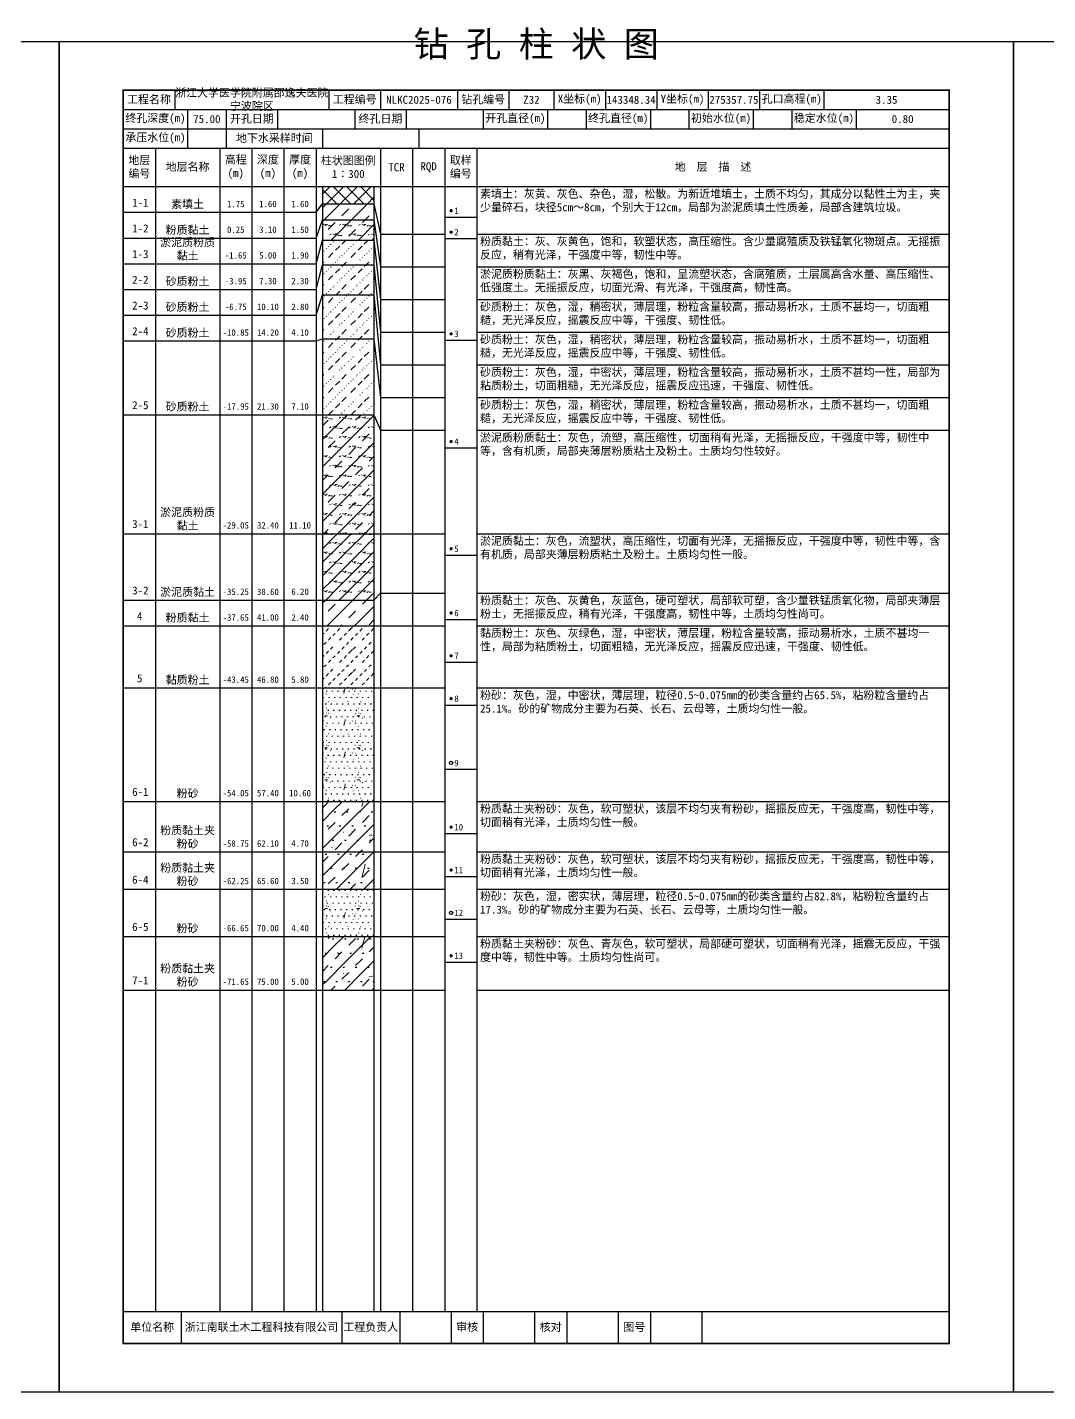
# Model space of a CAD drawing. Extents: x 297 to 65340, y 0 to 425.
# Drawn here: x 41867.1 to 42184.6, y 0 to 424.6 of the extents above; entities that cross this region are included whole.
import ezdxf
from ezdxf.enums import TextEntityAlignment as Align

# ---------------------------------------------------------------- set-up
doc = ezdxf.new("R2010")
doc.units = 0
doc.layers.get('0').update_dxf_attribs({"linetype": 'CONTINUOUS'})
doc.layers.add('FRAME', color=7, linetype='CONTINUOUS')
doc.layers.add('STRATUM', color=7, linetype='CONTINUOUS')
doc.layers.add('HATCH', color=7, linetype='CONTINUOUS', lineweight=13)
doc.styles.add('ST', font='')
doc.styles.get('ST').set_extended_font_data('SimSun')
pattern_1 = [(45, (0, 0), (-4.2426407, 4.2426407), [10, 0]), (45, (1.061, -3.182), (-2.12132034, 6.363961), [3, -3])]
pattern_2 = [(45, (0, 0), (-4.2426407, 4.2426407), [10, 0]), (45, (1.061, -3.182), (-2.12132034, 6.363961), [3, -3]), (26.565, (1.0741, -0.2536), (5.99982296, 5.99981224), [0.567, -12.849]), (0, (0.507, -0.2536), (0, 6), [0.567, -5.433]), (26.565, (-1.5813, 0), (5.99982296, 5.99981224), [0.567, -12.849]), (0, (-1.074, 0.2536), (0, 6), [0.567, -5.433]), (153.435, (0.5071, -0.2536), (-5.9998176, -5.36e-06), [1.134, -12.2826]), (26.565, (4.0741, 2.7464), (5.99982296, 5.99981224), [0.567, -12.849]), (0, (3.507, 2.7464), (0, 6), [0.567, -5.433]), (26.565, (1.4187, 3), (5.99982296, 5.99981224), [0.567, -12.849]), (0, (1.926, 3.2536), (0, 6), [0.567, -5.433]), (153.435, (3.5071, 2.7464), (-5.9998176, -5.36e-06), [1.134, -12.2826])]
pattern_3 = [(45.000006, (0, 0), (-7.3e-07, 6.99998237), [1.971956, -7.927535]), (45.000006, (2.813, 2.829), (-7.3e-07, 6.99998237), [1.99367, -7.905828]), (45.000006, (5.0675, 5.082), (-7.3e-07, 6.99998237), [1.813609, -8.085882]), (26.565052, (0, 3.5), (7.00000042, 7.00000017), [0.0965, -15.555976]), (36.869899, (0.7, 4.2), (6.999999835, 7.000000165), [0.197747, -34.802253]), (315.00001, (3.5, 6.976), (6.99998237, 1.2e-06), [0.033054, -9.866441]), (26.565052, (3.5, 0), (7.00000042, 7.00000017), [0.144749, -15.507727]), (26.565052, (4.2, 0.7), (7.00000042, 7.00000017), [0.10528, -15.547196]), (90.000004, (4.55, 1.05), (-7, -5e-07), [0.028767, -6.971233]), (26.565052, (4.9, 1.4), (7.00000042, 7.00000017), [0.091014, -31.213938]), (36.869899, (5.6, 2.1), (6.999999835, 7.000000165), [0.110692, -34.889308]), (45.000002, (6.3, 2.8), (-2.4e-07, 6.99998237), [0.109112, -9.790383]), (315.00001, (6.914, 3.548), (6.99998237, 1.2e-06), [0.033054, -9.866441]), (36.869898, (1.4, 4.9), (6.999999957, 7.000000043), [0.10224, -34.89776]), (53.130103, (2.1, 5.6), (13.999999763, 21.00000016), [0.134384, -34.865616]), (53.130103, (2.8, 6.3), (13.999999763, 21.00000016), [0.126246, -34.873754])]
pattern_4 = [(82.875, (-0.8346, -1.206), (0.00036925, 10.00017644), [0.08929, -80.53371]), (143.13, (-0.7336, -1.2818), (-29.99996427, 20.00005359), [0.12627, -49.87373]), (172.875, (-0.5564, -1.304), (-70.000245666, 9.99966033), [0.17857, -80.44443]), (206.565, (-0.378, -1.2147), (-9.99970493, -9.99968706), [0.19954, -22.16046]), (243.435, (-0.2887, -1.0363), (8.93e-06, -9.999696), [0.19954, -22.16146]), (255.964, (-0.1994, -0.679), (-0.00020004, -9.99950129), [0.36813, -40.86287]), (255.964, (0.1106, 0.561), (-0.00020004, -9.99950129), [1.27838, -39.95262]), (255.964, (0.179, 0.835), (-0.00020004, -9.99950129), [0.28235, -40.94865]), (216.87, (0.3694, 1.0892), (-9.99998214, -10.00001786), [0.12627, -49.87373]), (243.435, (0.2683, 1.0135), (8.93e-06, -9.999696), [0.19954, -22.16146]), (206.565, (0.548, 1.1785), (-9.99970493, -9.99968706), [0.19954, -22.16046]), (172.875, (0.725, 1.1563), (-70.000245666, 9.99966033), [0.17857, -80.44443]), (143.13, (0.826, 1.0806), (-29.99996427, 20.00005359), [0.12627, -49.87373]), (82.875, (0.815, 0.992), (0.00036925, 10.00017644), [0.08929, -80.53371]), (0, (-0.33, 0.34), (0, 10), [0.89286, -9.10714]), (0, (0.025, 0), (1, 2), [0, -1.75]), (0, (0, 0.025), (1, 2), [0, -1.75]), (0, (0, 0), (1, 2), [0, -1.75]), (0, (-0.025, 0), (1, 2), [0, -1.75]), (0, (0, -0.025), (1, 2), [0, -1.75])]
pattern_5 = [(82.875, (-1.8361, -2.6533), (0.00081235, 22.00038817), [0.196438, -177.174162]), (143.13, (-1.614, -2.82), (-65.9999214, 44.0001179), [0.277794, -109.722206]), (172.875, (-1.224, -2.8687), (-154.00054047, 21.99925272), [0.392854, -176.977746]), (206.565, (-0.831, -2.672), (-21.9993508, -21.9993115), [0.438988, -48.753012]), (243.435, (-0.635, -2.28), (1.96e-05, -21.9993312), [0.438988, -48.755212]), (255.964, (-0.4387, -1.494), (-0.0004401, -21.9989028), [0.809886, -89.898314]), (255.964, (0.2434, 1.2344), (-0.0004401, -21.9989028), [2.812436, -87.895764]), (255.964, (0.394, 1.837), (-0.0004401, -21.9989028), [0.62117, -90.08703]), (216.87, (0.8126, 2.3963), (-21.9999607, -22.0000393), [0.277794, -109.722206]), (243.435, (0.59, 2.23), (1.96e-05, -21.9993312), [0.438988, -48.755212]), (206.565, (1.205, 2.593), (-21.9993508, -21.9993115), [0.438988, -48.753012]), (172.875, (1.595, 2.544), (-154.00054047, 21.99925272), [0.392854, -176.977746]), (143.13, (1.8173, 2.3772), (-65.9999214, 44.0001179), [0.277794, -109.722206]), (82.875, (1.793, 2.1823), (0.00081235, 22.00038817), [0.196438, -177.174162]), (0, (-0.725, 0.748), (0, 22), [1.964292, -20.035708]), (0, (0.055, 0), (2.2, 4.4), [0, -3.85]), (0, (0, 0.055), (2.2, 4.4), [0, -3.85]), (0, (0, 0), (2.2, 4.4), [0, -3.85]), (0, (-0.055, 0), (2.2, 4.4), [0, -3.85]), (0, (0, -0.055), (2.2, 4.4), [0, -3.85])]

# ---------------------------------------------------------------- blocks, each defined once
blk = doc.blocks.new('SolidCircle')
at = {"const_width": 0.5}
blk.add_lwpolyline([(-0.25, 0, 1), (0.25, 0, 1)], format="xyb", close=True, dxfattribs=at)

msp = doc.modelspace()

# ---------------------------------------------------------------- hatches: boundary and pattern name
at = {"layer": 'HATCH'}
h = msp.add_hatch(dxfattribs=at)
h.set_pattern_fill('STT', color=256, style=0)
h.set_pattern_definition([(45, (0, 0), (-2.12132034, 2.12132034), [10, 0]), (135, (0, 0), (-2.12132034, -2.12132034), [10, 0])])
h.paths.add_polyline_path([(41975, 375), (41959, 375), (41959, 369.67), (41975, 369.67)])
h = msp.add_hatch(dxfattribs=at)
h.set_pattern_fill('FZNT', color=256, style=0)
h.set_pattern_definition(pattern_1)
h.paths.add_polyline_path([(41975, 369.67), (41959, 369.67), (41959, 364.67), (41975, 364.67)])
h = msp.add_hatch(dxfattribs=at)
h.set_pattern_fill('YNFNT', color=256, style=0)
h.set_pattern_definition(pattern_2)
h.paths.add_polyline_path([(41975, 364.67), (41959, 364.67), (41959, 358.33), (41975, 358.33)])
h = msp.add_hatch(dxfattribs=at)
h.set_pattern_fill('SZFT', color=256, style=0)
h.set_pattern_definition(pattern_3)
h.paths.add_polyline_path([(41975, 358.33), (41959, 358.33), (41959, 350.67), (41975, 350.67)])
h = msp.add_hatch(dxfattribs=at)
h.set_pattern_fill('SZFT', color=256, style=0)
h.set_pattern_definition(pattern_3)
h.paths.add_polyline_path([(41975, 350.67), (41959, 350.67), (41959, 341.33), (41975, 341.33)])
h = msp.add_hatch(dxfattribs=at)
h.set_pattern_fill('SZFT', color=256, style=0)
h.set_pattern_definition(pattern_3)
h.paths.add_polyline_path([(41975, 341.33), (41959, 341.33), (41959, 327.67), (41975, 327.67)])
h = msp.add_hatch(dxfattribs=at)
h.set_pattern_fill('SZFT', color=256, style=0)
h.set_pattern_definition(pattern_3)
h.paths.add_polyline_path([(41975, 327.67), (41959, 327.67), (41959, 304), (41975, 304)])
h = msp.add_hatch(dxfattribs=at)
h.set_pattern_fill('YNFNT', color=256, style=0)
h.set_pattern_definition(pattern_2)
h.paths.add_polyline_path([(41975, 304), (41959, 304), (41959, 267), (41975, 267)])
h = msp.add_hatch(dxfattribs=at)
h.set_pattern_fill('YNNT', color=256, style=0)
h.set_pattern_definition([(45, (0, 0), (-2.12132034, 2.12132034), [10, 0]), (26.565, (1.0741, -0.2536), (5.99982296, 5.99981224), [0.567, -12.849]), (0, (0.507, -0.2536), (0, 6), [0.567, -5.433]), (26.565, (-1.5813, 0), (5.99982296, 5.99981224), [0.567, -12.849]), (0, (-1.074, 0.2536), (0, 6), [0.567, -5.433]), (153.435, (0.5071, -0.2536), (-5.9998176, -5.36e-06), [1.134, -12.2826]), (26.565, (4.0741, 2.7464), (5.99982296, 5.99981224), [0.567, -12.849]), (0, (3.507, 2.7464), (0, 6), [0.567, -5.433]), (26.565, (1.4187, 3), (5.99982296, 5.99981224), [0.567, -12.849]), (0, (1.926, 3.2536), (0, 6), [0.567, -5.433]), (153.435, (3.5071, 2.7464), (-5.9998176, -5.36e-06), [1.134, -12.2826])])
h.paths.add_polyline_path([(41975, 267), (41959, 267), (41959, 246.33), (41975, 246.33)])
h = msp.add_hatch(dxfattribs=at)
h.set_pattern_fill('FZNT', color=256, style=0)
h.set_pattern_definition(pattern_1)
h.paths.add_polyline_path([(41975, 246.33), (41959, 246.33), (41959, 238.33), (41975, 238.33)])
h = msp.add_hatch(dxfattribs=at)
h.set_pattern_fill('NZFT', color=256, style=0)
h.set_pattern_definition([(45.000005, (0, 0), (-6e-07, 6.99998237), [0.947297, -8.952198]), (45.000005, (1.4, 1.4), (-6e-07, 6.99998237), [0.986898, -8.912597]), (45.000005, (2.8, 2.8), (-6e-07, 6.99998237), [1.060182, -8.839313]), (45.000005, (4.2, 4.2), (-6e-07, 6.99998237), [0.949178, -8.950318]), (45.000005, (5.6, 5.6), (-6e-07, 6.99998237), [1.036501, -8.862994]), (45.000005, (3.5, 0), (-6e-07, 6.99998237), [1.013348, -8.886147]), (45.000005, (4.9, 1.4), (-6e-07, 6.99998237), [1.078956, -12.120371]), (45.000005, (6.3, 2.8), (-6e-07, 6.99998237), [0.998824, -8.900671]), (45.000003, (0.7, 4.2), (-3.7e-07, 6.99998237), [1.05533, -8.844165]), (45.000003, (2.1, 5.6), (-3.7e-07, 6.99998237), [1.036501, -8.862994])])
h.paths.add_polyline_path([(41975, 238.33), (41959, 238.33), (41959, 219), (41975, 219)])
h = msp.add_hatch(dxfattribs=at)
h.set_pattern_fill('FS', color=256, style=0)
h.set_pattern_definition(pattern_4)
h.paths.add_polyline_path([(41975, 219), (41959, 219), (41959, 183.67), (41975, 183.67)])
h = msp.add_hatch(dxfattribs=at)
h.set_pattern_fill('FZNT', color=256, style=0)
h.set_pattern_definition(pattern_1)
h.paths.add_polyline_path([(41975, 183.67), (41959, 183.67), (41959, 168), (41975, 168)])
h = msp.add_hatch(dxfattribs=at)
h.set_pattern_fill('FS', color=256, scale=2.2, style=0)
h.set_pattern_definition(pattern_5)
h.paths.add_polyline_path([(41975, 183.67), (41959, 183.67), (41959, 168), (41975, 168)])
h = msp.add_hatch(dxfattribs=at)
h.set_pattern_fill('FZNT', color=256, style=0)
h.set_pattern_definition(pattern_1)
h.paths.add_polyline_path([(41975, 168), (41959, 168), (41959, 156.33), (41975, 156.33)])
h = msp.add_hatch(dxfattribs=at)
h.set_pattern_fill('FS', color=256, scale=2.2, style=0)
h.set_pattern_definition(pattern_5)
h.paths.add_polyline_path([(41975, 168), (41959, 168), (41959, 156.33), (41975, 156.33)])
h = msp.add_hatch(dxfattribs=at)
h.set_pattern_fill('FS', color=256, style=0)
h.set_pattern_definition(pattern_4)
h.paths.add_polyline_path([(41975, 156.33), (41959, 156.33), (41959, 141.67), (41975, 141.67)])
h = msp.add_hatch(dxfattribs=at)
h.set_pattern_fill('FZNT', color=256, style=0)
h.set_pattern_definition(pattern_1)
h.paths.add_polyline_path([(41975, 141.67), (41959, 141.67), (41959, 125), (41975, 125)])
h = msp.add_hatch(dxfattribs=at)
h.set_pattern_fill('FS', color=256, scale=2.2, style=0)
h.set_pattern_definition(pattern_5)
h.paths.add_polyline_path([(41975, 141.67), (41959, 141.67), (41959, 125), (41975, 125)])

# ---------------------------------------------------------------- linework, layer by layer
at = {"layer": 'FRAME', "color": 245, "linetype": 'Continuous'}
for points in [[(41580, 0), (41877, 0), (41877, 420), (41580, 420)], [(41877, 0), (42174, 0), (42174, 420), (41877, 420)], [(42174, 0), (42471, 0), (42471, 420), (42174, 420)]]:
    msp.add_lwpolyline(points, close=True, dxfattribs=at)
at = {"layer": 'FRAME', "linetype": 'Continuous', "const_width": 0.5}
msp.add_lwpolyline([(41897, 15), (42154, 15), (42154, 405), (41897, 405)], close=True, dxfattribs=at)
at = {"layer": 'FRAME', "color": 0, "linetype": 'Continuous'}
for points in [[(41913, 405), (41913, 399)], [(41961, 405), (41961, 399)], [(41977, 405), (41977, 399)], [(42001, 405), (42001, 399)], [(42017, 405), (42017, 399)], [(42031, 405), (42031, 399)], [(42047, 405), (42047, 399)], [(42063, 405), (42063, 399)], [(42079, 405), (42079, 399)], [(42095, 405), (42095, 399)], [(42115, 405), (42115, 399)], [(42154, 405), (42154, 399)], [(41897, 399), (42154, 399)], [(41917, 399), (41917, 393)], [(41929, 399), (41929, 393)], [(41945, 399), (41945, 393)], [(41969, 399), (41969, 393)], [(41985, 399), (41985, 393)], [(42009, 399), (42009, 393)], [(42029, 399), (42029, 393)], [(42041, 399), (42041, 393)], [(42061, 399), (42061, 393)], [(42073, 399), (42073, 393)], [(42093, 399), (42093, 393)], [(42105, 399), (42105, 393)], [(42125, 399), (42125, 393)], [(42154, 399), (42154, 393)], [(41897, 393), (42154, 393)], [(41917, 393), (41917, 387)], [(41929, 393), (41929, 387)], [(41959, 393), (41959, 387)], [(41989, 393), (41989, 387)], [(41897, 387), (42154, 387)], [(41907, 387), (41907, 25)], [(41927, 387), (41927, 25)], [(41937, 387), (41937, 25)], [(41947, 387), (41947, 25)], [(41957, 387), (41957, 25)], [(41977, 387), (41977, 25)], [(41987, 387), (41987, 25)], [(41997, 387), (41997, 25)], [(42007, 387), (42007, 25)], [(42154, 387), (42154, 25)], [(41897, 375), (42154, 375)], [(41959, 375), (41959, 25)], [(41975, 375), (41975, 25)], [(41897, 25), (42154, 25)], [(41915, 25), (41915, 15)], [(41965, 25), (41965, 15)], [(41983, 25), (41983, 15)], [(41999, 25), (41999, 15)], [(42009, 25), (42009, 15)], [(42025, 25), (42025, 15)], [(42035, 25), (42035, 15)], [(42051, 25), (42051, 15)], [(42061, 25), (42061, 15)], [(42077, 25), (42077, 15)]]:
    msp.add_lwpolyline(points, dxfattribs=at)
at = {"layer": 'STRATUM', "linetype": 'Continuous'}
for points in [[(41957, 367), (41959, 369.67), (41975, 369.67), (41977, 360.23)], [(41897, 367), (41907, 367)], [(41907, 367), (41927, 367)], [(41927, 367), (41937, 367)], [(41937, 367), (41947, 367)], [(41947, 367), (41957, 367)], [(41997, 365.5), (42007, 365.5)], [(41957, 359), (41959, 364.67), (41975, 364.67), (41977, 350.06)], [(41897, 359), (41907, 359)], [(41907, 359), (41927, 359)], [(41927, 359), (41937, 359)], [(41937, 359), (41947, 359)], [(41947, 359), (41957, 359)], [(41957, 351), (41959, 358.33), (41975, 358.33), (41977, 339.88)], [(41977, 360.23), (41987, 360.23)], [(41987, 360.23), (41997, 360.23)], [(41997, 358.83), (42007, 358.83)], [(42007, 360.23), (42154, 360.23)], [(41897, 351), (41907, 351)], [(41907, 351), (41927, 351)], [(41927, 351), (41937, 351)], [(41937, 351), (41947, 351)], [(41947, 351), (41957, 351)], [(41957, 343), (41959, 350.67), (41975, 350.67), (41977, 329.7)], [(41977, 350.06), (41987, 350.06)], [(41987, 350.06), (41997, 350.06)], [(42007, 350.06), (42154, 350.06)], [(41897, 343), (41907, 343)], [(41907, 343), (41927, 343)], [(41927, 343), (41937, 343)], [(41937, 343), (41947, 343)], [(41947, 343), (41957, 343)], [(41957, 335), (41959, 341.33), (41975, 341.33), (41977, 319.53)], [(41977, 339.88), (41987, 339.88)], [(41987, 339.88), (41997, 339.88)], [(42007, 339.88), (42154, 339.88)], [(41897, 335), (41907, 335)], [(41907, 335), (41927, 335)], [(41927, 335), (41937, 335)], [(41937, 335), (41947, 335)], [(41947, 335), (41957, 335)], [(41897, 327), (41907, 327)], [(41907, 327), (41927, 327)], [(41927, 327), (41937, 327)], [(41937, 327), (41947, 327)], [(41947, 327), (41957, 327)], [(41957, 327), (41959, 327.67), (41975, 327.67), (41977, 309.35)], [(41977, 329.7), (41987, 329.7)], [(41987, 329.7), (41997, 329.7)], [(41997, 327.17), (42007, 327.17)], [(42007, 329.7), (42154, 329.7)], [(41977, 319.53), (41987, 319.53)], [(41987, 319.53), (41997, 319.53)], [(42007, 319.53), (42154, 319.53)], [(41977, 309.35), (41987, 309.35)], [(41987, 309.35), (41997, 309.35)], [(42007, 309.35), (42154, 309.35)], [(41897, 304), (41907, 304)], [(41907, 304), (41927, 304)], [(41927, 304), (41937, 304)], [(41937, 304), (41947, 304)], [(41947, 304), (41957, 304)], [(41957, 304), (41959, 304), (41975, 304), (41977, 299.17)], [(41977, 299.17), (41987, 299.17)], [(41987, 299.17), (41997, 299.17)], [(42007, 299.17), (42154, 299.17)], [(41997, 293.67), (42007, 293.67)], [(41897, 267), (41907, 267)], [(41907, 267), (41927, 267)], [(41927, 267), (41937, 267)], [(41937, 267), (41947, 267)], [(41947, 267), (41957, 267)], [(41957, 267), (41959, 267), (41975, 267), (41977, 267)], [(41977, 267), (41987, 267)], [(41987, 267), (41997, 267)], [(42007, 267), (42154, 267)], [(41997, 260.33), (42007, 260.33)], [(41897, 246.33), (41907, 246.33)], [(41907, 246.33), (41927, 246.33)], [(41927, 246.33), (41937, 246.33)], [(41937, 246.33), (41947, 246.33)], [(41947, 246.33), (41957, 246.33)], [(41957, 246.33), (41959, 246.33), (41975, 246.33), (41977, 248.51)], [(41977, 248.51), (41987, 248.51)], [(41987, 248.51), (41997, 248.51)], [(42007, 248.51), (42154, 248.51)], [(41897, 238.33), (41907, 238.33)], [(41907, 238.33), (41927, 238.33)], [(41927, 238.33), (41937, 238.33)], [(41937, 238.33), (41947, 238.33)], [(41947, 238.33), (41957, 238.33)], [(41957, 238.33), (41959, 238.33), (41975, 238.33), (41977, 238.33)], [(41977, 238.33), (41987, 238.33)], [(41987, 238.33), (41997, 238.33)], [(41997, 240.33), (42007, 240.33)], [(42007, 238.33), (42154, 238.33)], [(41997, 227), (42007, 227)], [(41897, 219), (41907, 219)], [(41907, 219), (41927, 219)], [(41927, 219), (41937, 219)], [(41937, 219), (41947, 219)], [(41947, 219), (41957, 219)], [(41957, 219), (41959, 219), (41975, 219), (41977, 219)], [(41977, 219), (41987, 219)], [(41987, 219), (41997, 219)], [(42007, 219), (42154, 219)], [(41997, 213.67), (42007, 213.67)], [(41997, 193.67), (42007, 193.67)], [(41897, 183.67), (41907, 183.67)], [(41907, 183.67), (41927, 183.67)], [(41927, 183.67), (41937, 183.67)], [(41937, 183.67), (41947, 183.67)], [(41947, 183.67), (41957, 183.67)], [(41957, 183.67), (41959, 183.67), (41975, 183.67), (41977, 183.67)], [(41977, 183.67), (41987, 183.67)], [(41987, 183.67), (41997, 183.67)], [(42007, 183.67), (42154, 183.67)], [(41997, 173.67), (42007, 173.67)], [(41897, 168), (41907, 168)], [(41907, 168), (41927, 168)], [(41927, 168), (41937, 168)], [(41937, 168), (41947, 168)], [(41947, 168), (41957, 168)], [(41957, 168), (41959, 168), (41975, 168), (41977, 168)], [(41977, 168), (41987, 168)], [(41987, 168), (41997, 168)], [(42007, 168), (42154, 168)], [(41997, 160.33), (42007, 160.33)], [(41897, 156.33), (41907, 156.33)], [(41907, 156.33), (41927, 156.33)], [(41927, 156.33), (41937, 156.33)], [(41937, 156.33), (41947, 156.33)], [(41947, 156.33), (41957, 156.33)], [(41957, 156.33), (41959, 156.33), (41975, 156.33), (41977, 156.43)], [(41977, 156.43), (41987, 156.43)], [(41987, 156.43), (41997, 156.43)], [(42007, 156.43), (42154, 156.43)], [(41997, 147), (42007, 147)], [(41897, 141.67), (41907, 141.67)], [(41907, 141.67), (41927, 141.67)], [(41927, 141.67), (41937, 141.67)], [(41937, 141.67), (41947, 141.67)], [(41947, 141.67), (41957, 141.67)], [(41957, 141.67), (41959, 141.67), (41975, 141.67), (41977, 141.67)], [(41977, 141.67), (41987, 141.67)], [(41987, 141.67), (41997, 141.67)], [(42007, 141.67), (42154, 141.67)], [(41997, 133.67), (42007, 133.67)], [(41897, 125), (41907, 125)], [(41907, 125), (41927, 125)], [(41927, 125), (41937, 125)], [(41937, 125), (41947, 125)], [(41947, 125), (41957, 125)], [(41957, 125), (41959, 125), (41975, 125), (41977, 125)], [(41977, 125), (41987, 125)], [(41987, 125), (41997, 125)], [(42007, 125), (42154, 125)]]:
    msp.add_lwpolyline(points, dxfattribs=at)
at = {"layer": 'STRATUM'}
for centre in [(41999, 195.67), (41999, 149)]:
    msp.add_circle(centre, 0.5, dxfattribs=at)

# ---------------------------------------------------------------- block references
for p in [(41999, 367.5), (41999, 360.83), (41999, 329.17), (41999, 295.67), (41999, 262.33), (41999, 242.33), (41999, 229), (41999, 215.67), (41999, 175.67), (41999, 162.33), (41999, 135.67)]:
    msp.add_blockref('SolidCircle', p, dxfattribs=at)

# ---------------------------------------------------------------- texts
at = {"layer": 'FRAME', "style": 'ST'}
msp.add_text('钻 孔 柱 状 图', height=8, dxfattribs=at).set_placement((42025.5, 413), align=Align.BOTTOM_CENTER)
at = {"layer": 'FRAME', "char_height": 2.5, "attachment_point": 5, "style": 'ST'}
for s, insert, width in [('工程名称', (41905, 402), 16), ('浙江大学医学院附属邵逸夫医院宁波院区', (41937, 402), 48), ('工程编号', (41969, 402), 16), ('钻孔编号', (42009, 402), 16), ('X坐标(m)', (42039, 402), 16), ('Y坐标(m)', (42071, 402), 16), ('孔口高程(m)', (42105, 402), 20), ('NLKC2025-076', (41989, 402), 24), ('Z32', (42024, 402), 14), ('143348.34', (42055, 402), 16), ('275357.75', (42087, 402), 16), ('3.35', (42134.5, 402), 39), ('终孔深度(m)', (41907, 396), 20), ('75.00', (41923, 396), 12), ('开孔日期', (41937, 396), 16), ('终孔日期', (41977, 396), 16), ('开孔直径(m)', (42019, 396), 20), ('终孔直径(m)', (42051, 396), 20), ('初始水位(m)', (42083, 396), 20), ('稳定水位(m)', (42115, 396), 20), ('0.80', (42139.5, 396), 29), ('承压水位(m)', (41907, 390), 20), ('地下水采样时间', (41944, 390), 30), ('地层编号', (41902, 381), 10), ('地层名称', (41917, 381), 20), ('高程\\P(m)', (41932, 381), 10), ('深度\\P(m)', (41942, 381), 10), ('厚度\\P(m)', (41952, 381), 10), ('柱状图图例\\P1∶300', (41967, 381), 20), ('TCR', (41982, 381), 10), ('RQD', (41992, 381), 10), ('取样编号', (42002, 381), 10), ('地  层  描  述', (42080.5, 381), 147), ('单位名称', (41906, 20), 18), ('浙江南联土木工程科技有限公司', (41940, 20), 50), ('工程负责人', (41974, 20), 18), ('审核', (42004, 20), 10), ('核对', (42030, 20), 10), ('图号', (42056, 20), 10)]:
    msp.add_mtext(s, dxfattribs=dict(at, insert=insert, width=width))
at = {"layer": 'STRATUM', "style": 'ST'}
for s, height, p in [('1-1', 2.5, (41899.75, 370)), ('1', 2, (42000, 367.5)), ('1-2', 2.5, (41899.75, 362)), ('2', 2, (42000, 360.83)), ('1-3', 2.5, (41899.75, 354)), ('2-2', 2.5, (41899.75, 346)), ('2-3', 2.5, (41899.75, 338)), ('2-4', 2.5, (41899.75, 330)), ('3', 2, (42000, 329.17)), ('2-5', 2.5, (41899.75, 307)), ('4', 2, (42000, 295.67)), ('3-1', 2.5, (41899.75, 270)), ('5', 2, (42000, 262.33)), ('3-2', 2.5, (41899.75, 249.33)), ('4', 2.5, (41901.25, 241.33)), ('6', 2, (42000, 242.33)), ('7', 2, (42000, 229)), ('5', 2.5, (41901.25, 222)), ('8', 2, (42000, 215.67)), ('9', 2, (42000, 195.67)), ('6-1', 2.5, (41899.75, 186.67)), ('10', 2, (42000, 175.67)), ('6-2', 2.5, (41899.75, 171)), ('11', 2, (42000, 162.33)), ('6-4', 2.5, (41899.75, 159.33)), ('12', 2, (42000, 149)), ('6-5', 2.5, (41899.75, 144.67)), ('13', 2, (42000, 135.67)), ('7-1', 2.5, (41899.75, 128))]:
    msp.add_text(s, height=height, dxfattribs=at).set_placement(p, align=Align.MIDDLE_LEFT)
for s, p in [('1.75', (41932, 368)), ('1.60', (41942, 368)), ('1.60', (41952, 368)), ('0.25', (41932, 360)), ('3.10', (41942, 360)), ('1.50', (41952, 360)), ('-1.65', (41932, 352)), ('5.00', (41942, 352)), ('1.90', (41952, 352)), ('-3.95', (41932, 344)), ('7.30', (41942, 344)), ('2.30', (41952, 344)), ('-6.75', (41932, 336)), ('10.10', (41942, 336)), ('2.80', (41952, 336)), ('-10.85', (41932, 328)), ('14.20', (41942, 328)), ('4.10', (41952, 328)), ('-17.95', (41932, 305)), ('21.30', (41942, 305)), ('7.10', (41952, 305)), ('-29.05', (41932, 268)), ('32.40', (41942, 268)), ('11.10', (41952, 268)), ('-35.25', (41932, 247.33)), ('38.60', (41942, 247.33)), ('6.20', (41952, 247.33)), ('-37.65', (41932, 239.33)), ('41.00', (41942, 239.33)), ('2.40', (41952, 239.33)), ('-43.45', (41932, 220)), ('46.80', (41942, 220)), ('5.80', (41952, 220)), ('-54.05', (41932, 184.67)), ('57.40', (41942, 184.67)), ('10.60', (41952, 184.67)), ('-58.75', (41932, 169)), ('62.10', (41942, 169)), ('4.70', (41952, 169)), ('-62.25', (41932, 157.33)), ('65.60', (41942, 157.33)), ('3.50', (41952, 157.33)), ('-66.65', (41932, 142.67)), ('70.00', (41942, 142.67)), ('4.40', (41952, 142.67)), ('-71.65', (41932, 126)), ('75.00', (41942, 126)), ('5.00', (41952, 126))]:
    msp.add_text(s, height=2, dxfattribs=at).set_placement(p, align=Align.BOTTOM_CENTER)
at = {"layer": 'STRATUM', "char_height": 2.5, "style": 'ST'}
for s, insert, width, attachment_point in [('素填土：灰黄、灰色、杂色，湿，松散。为新近堆填土，土质不均匀，其成分以黏性土为主，夹少量碎石，块径5cm～8cm，个别大于12cm，局部为淤泥质填土性质差，局部含建筑垃圾。', (42008, 374), 146, 1), ('素填土', (41917, 368), 20, 8), ('粉质黏土', (41917, 360), 20, 8), ('淤泥质粉质黏土', (41917, 352), 20, 8), ('粉质黏土：灰、灰黄色，饱和，软塑状态，高压缩性。含少量腐殖质及铁锰氧化物斑点。无摇振反应，稍有光泽，干强度中等，韧性中等。', (42008, 359.23), 146, 1), ('淤泥质粉质黏土：灰黑、灰褐色，饱和，呈流塑状态，含腐殖质，土层属高含水量、高压缩性、低强度土。无摇振反应，切面光滑、有光泽，干强度高，韧性高。', (42008, 349.06), 146, 1), ('砂质粉土', (41917, 344), 20, 8), ('砂质粉土', (41917, 336), 20, 8), ('砂质粉土：灰色，湿，稍密状，薄层理，粉粒含量较高，振动易析水，土质不甚均一，切面粗糙，无光泽反应，摇震反应中等，干强度、韧性低。', (42008, 338.88), 146, 1), ('砂质粉土', (41917, 328), 20, 8), ('砂质粉土：灰色，湿，稍密状，薄层理，粉粒含量较高，振动易析水，土质不甚均一，切面粗糙，无光泽反应，摇震反应中等，干强度、韧性低。', (42008, 328.7), 146, 1), ('砂质粉土：灰色，湿，中密状，薄层理，粉粒含量较高，振动易析水，土质不甚均一性，局部为粘质粉土，切面粗糙，无光泽反应，摇震反应迅速，干强度、韧性低。', (42008, 318.53), 146, 1), ('砂质粉土', (41917, 305), 20, 8), ('砂质粉土：灰色，湿，稍密状，薄层理，粉粒含量较高，振动易析水，土质不甚均一，切面粗糙，无光泽反应，摇震反应中等，干强度、韧性低。', (42008, 308.35), 146, 1), ('淤泥质粉质黏土：灰色，流塑，高压缩性，切面稍有光泽，无摇振反应，干强度中等，韧性中等，含有机质，局部夹薄层粉质粘土及粉土。土质均匀性较好。', (42008, 298.17), 146, 1), ('淤泥质粉质黏土', (41917, 268), 20, 8), ('淤泥质黏土：灰色，流塑状，高压缩性，切面有光泽，无摇振反应，干强度中等，韧性中等，含有机质，局部夹薄层粉质粘土及粉土。土质均匀性一般。', (42008, 266), 146, 1), ('淤泥质黏土', (41917, 247.33), 20, 8), ('粉质黏土：灰色、灰黄色，灰蓝色，硬可塑状，局部软可塑，含少量铁锰质氧化物，局部夹薄层粉土，无摇振反应，稍有光泽，干强度高，韧性中等，土质均匀性尚可。', (42008, 247.51), 146, 1), ('粉质黏土', (41917, 239.33), 20, 8), ('黏质粉土：灰色、灰绿色，湿，中密状，薄层理，粉粒含量较高，振动易析水，土质不甚均一性，局部为粘质粉土，切面粗糙，无光泽反应，摇震反应迅速，干强度、韧性低。', (42008, 237.33), 146, 1), ('黏质粉土', (41917, 220), 20, 8), ('粉砂：灰色，湿，中密状，薄层理，粒径0.5~0.075mm的砂类含量约占65.5%，粘粉粒含量约占25.1%。砂的矿物成分主要为石英、长石、云母等，土质均匀性一般。', (42008, 218), 146, 1), ('粉砂', (41917, 184.67), 20, 8), ('粉质黏土夹粉砂：灰色，软可塑状，该层不均匀夹有粉砂，摇振反应无，干强度高，韧性中等，切面稍有光泽，土质均匀性一般。', (42008, 182.67), 146, 1), ('粉质黏土夹粉砂', (41917, 169), 20, 8), ('粉质黏土夹粉砂：灰色，软可塑状，该层不均匀夹有粉砂，摇振反应无，干强度高，韧性中等，切面稍有光泽，土质均匀性一般。', (42008, 167), 146, 1), ('粉质黏土夹粉砂', (41917, 157.33), 20, 8), ('粉砂：灰色，湿，密实状，薄层理，粒径0.5~0.075mm的砂类含量约占82.8%，粘粉粒含量约占17.3%。砂的矿物成分主要为石英、长石、云母等，土质均匀性一般。', (42008, 155.43), 146, 1), ('粉砂', (41917, 142.67), 20, 8), ('粉质黏土夹粉砂：灰色、青灰色，软可塑状，局部硬可塑状，切面稍有光泽，摇震无反应，干强度中等，韧性中等。土质均匀性尚可。', (42008, 140.67), 146, 1), ('粉质黏土夹粉砂', (41917, 126), 20, 8)]:
    msp.add_mtext(s, dxfattribs=dict(at, insert=insert, width=width, attachment_point=attachment_point))

doc.saveas('drawing.dxf')
